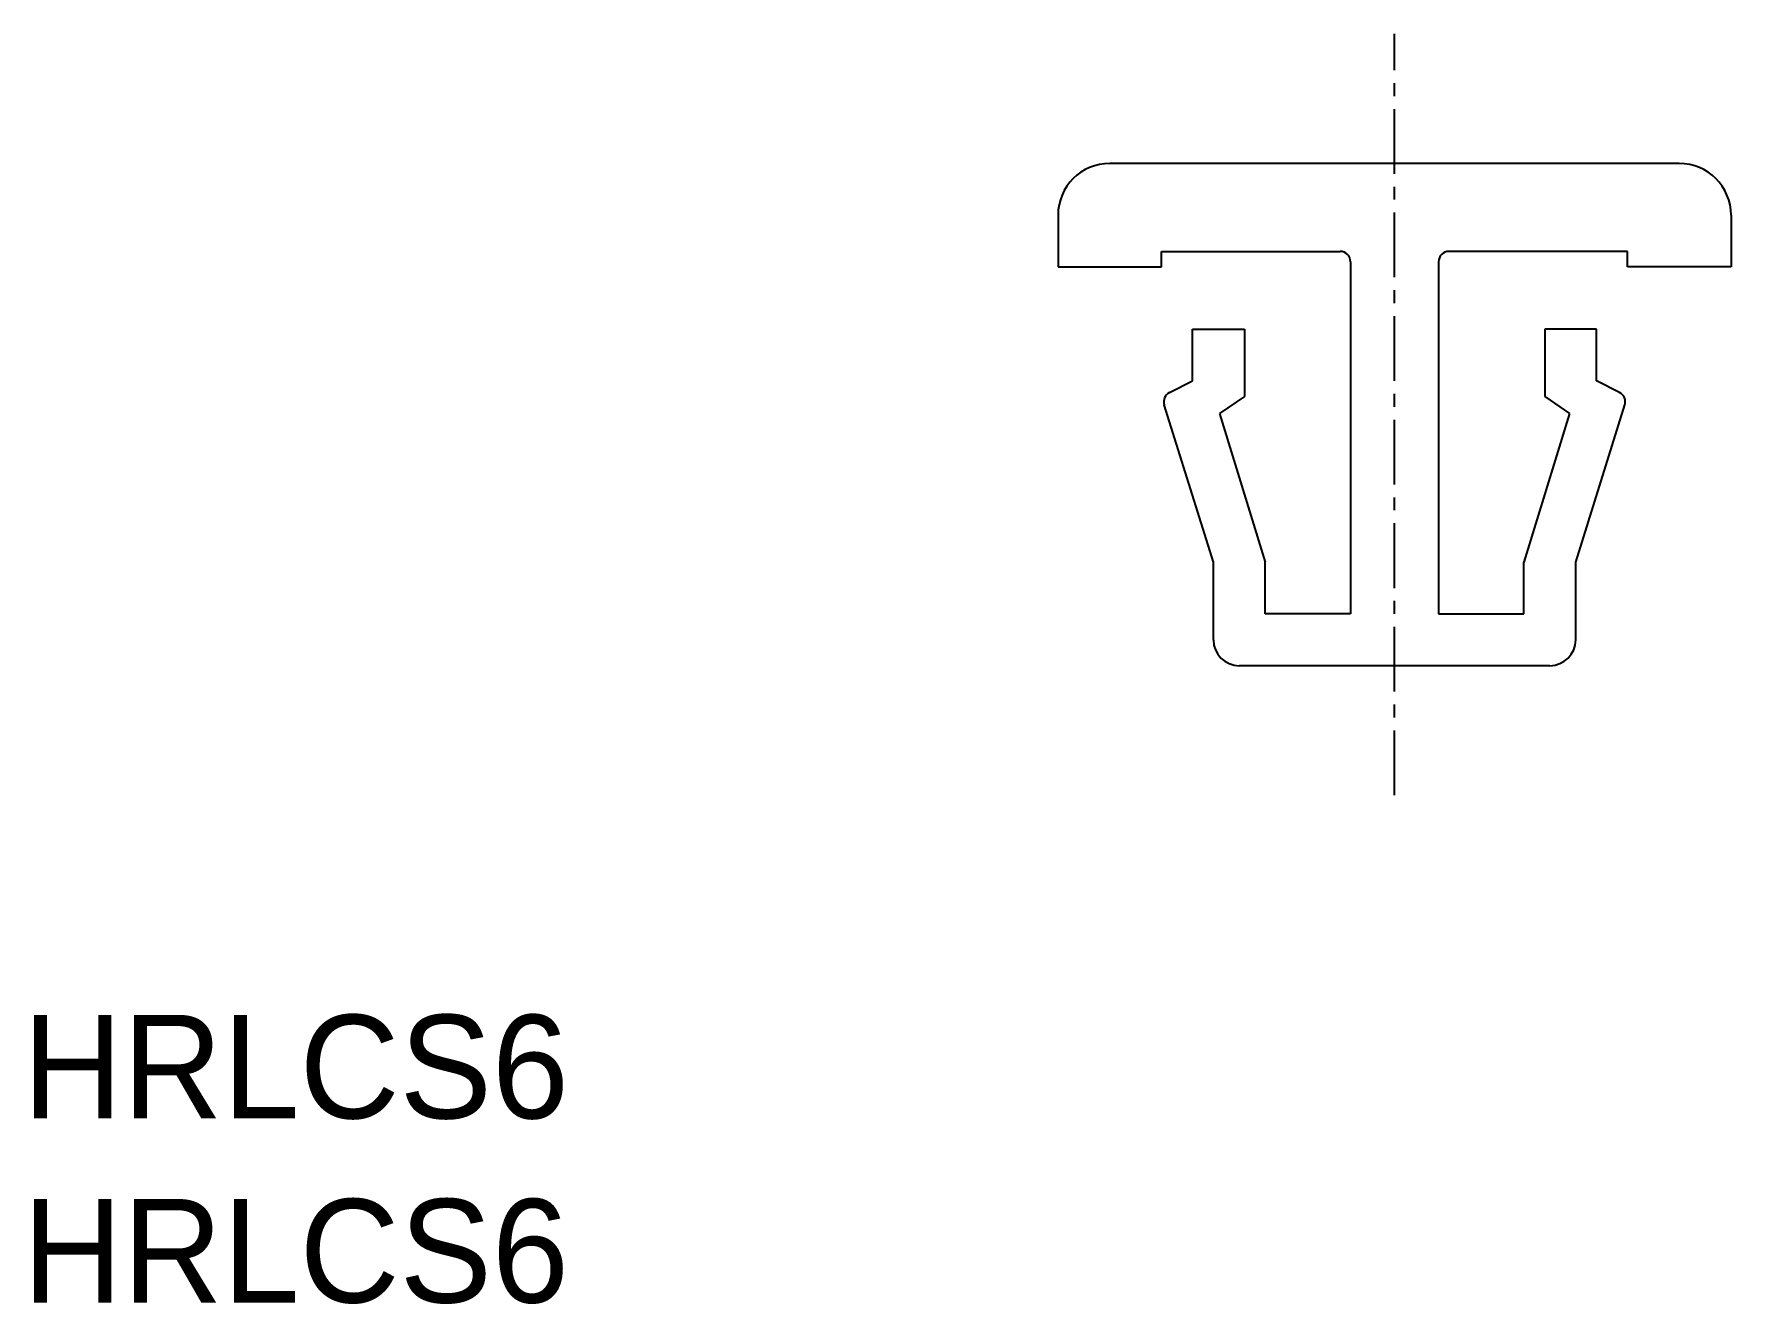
# Model space of a CAD drawing. Extents: x 0.2 to 33, y 0 to 24.5.
import ezdxf

# ---------------------------------------------------------------- set-up
doc = ezdxf.new("R2010")
doc.units = 0
doc.linetypes.add('CENTER', pattern=[2, 1.25, -0.25, 0.25, -0.25])
doc.layers.get('0').update_dxf_attribs({"linetype": 'CONTINUOUS'})
doc.layers.add('CENTER', color=1, linetype='CENTER')

msp = doc.modelspace()

# ---------------------------------------------------------------- linework, layer by layer
at = {"color": 7, "linetype": 'CONTINUOUS'}
for p, q in [((32, 22), (21, 22)), ((20, 21), (20, 20)), ((33, 21), (33, 20)), ((20, 20), (22, 20)), ((22, 20.3), (25.45, 20.3)), ((22, 20), (22, 20.3)), ((25.65, 20.1), (25.65, 13.3)), ((27.35, 20.1), (27.35, 13.3)), ((31, 20.3), (27.55, 20.3)), ((31, 20), (31, 20.3)), ((33, 20), (31, 20)), ((22.6, 18.8), (23.6, 18.8)), ((22.6, 17.8), (22.6, 18.8)), ((23.6, 18.8), (23.6, 17.5)), ((30.4, 18.8), (29.4, 18.8)), ((29.4, 18.8), (29.4, 17.5)), ((30.4, 17.8), (30.4, 18.8)), ((22.152, 17.576), (22.6, 17.8)), ((30.848, 17.576), (30.4, 17.8)), ((23.6, 17.5), (23.118, 17.168)), ((29.4, 17.5), (29.882, 17.168)), ((23, 14.3), (22.051, 17.338)), ((23.118, 17.168), (24, 14.3)), ((29.882, 17.168), (29, 14.3)), ((30, 14.3), (30.949, 17.338)), ((23, 12.8), (23, 14.3)), ((24, 13.3), (24, 14.3)), ((29, 13.3), (29, 14.3)), ((30, 12.8), (30, 14.3)), ((25.65, 13.3), (24, 13.3)), ((27.35, 13.3), (29, 13.3)), ((29.5, 12.3), (23.5, 12.3))]:
    msp.add_line(p, q, dxfattribs=at)
for centre, radius, start, end in [((21, 21), 1, 90, 180), ((32, 21), 1, 0, 90), ((25.45, 20.1), 0.2, 0, 90), ((27.55, 20.1), 0.2, 90, 180), ((22.242, 17.397), 0.2, 116.5651, 197.354), ((30.758, 17.397), 0.2, 342.646, 63.4349), ((23.5, 12.8), 0.5, 180, 270), ((29.5, 12.8), 0.5, 270, 0)]:
    msp.add_arc(centre, radius, start, end, dxfattribs=at)
at = {"layer": 'CENTER', "color": 1, "linetype": 'CENTER'}
msp.add_line((26.5, 9.8), (26.5, 24.5), dxfattribs=at)

# ---------------------------------------------------------------- texts
at = {"color": 7, "linetype": 'CONTINUOUS'}
for p in [(0, 3.557), (0, 0)]:
    msp.add_text('HRLCS6', height=2, dxfattribs=at).set_placement(p)

doc.saveas('drawing.dxf')
